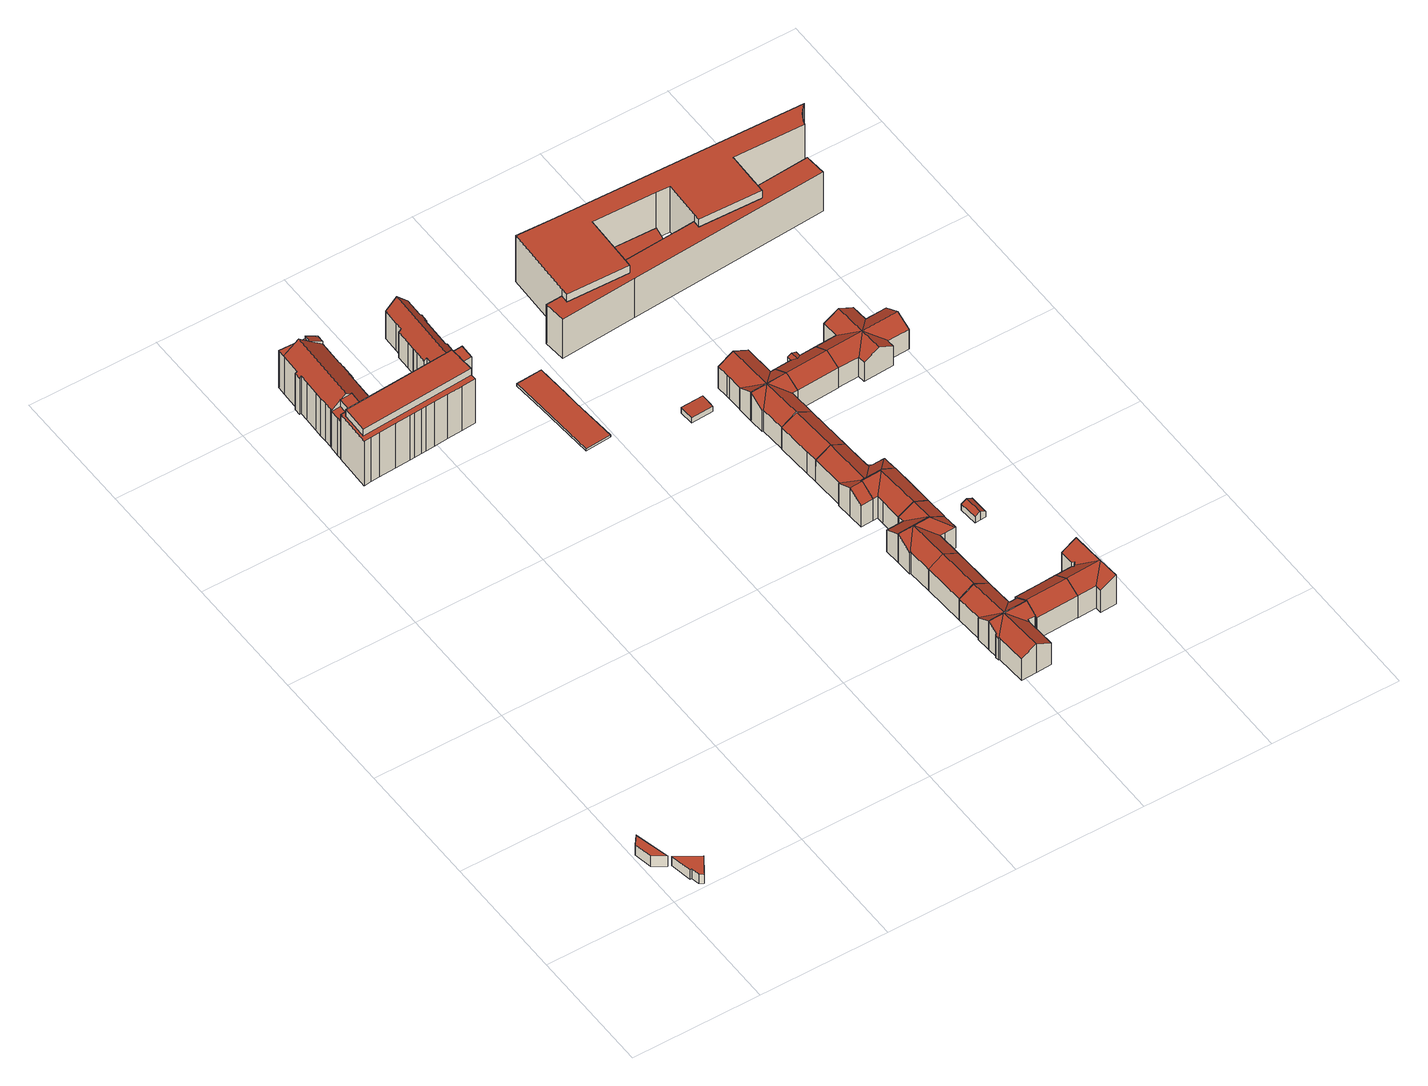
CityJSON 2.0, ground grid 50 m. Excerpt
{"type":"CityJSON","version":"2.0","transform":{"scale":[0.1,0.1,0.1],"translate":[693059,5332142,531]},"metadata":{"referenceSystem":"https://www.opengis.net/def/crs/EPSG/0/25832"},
"CityObjects":{
"building1":{"type":"Building","attributes":{"Gemeindeschluessel":"09162000","HoeheDach":"538.001","HoeheGrund":"533.114","Methode":"1000","NiedrigsteTraufeDesGebaeudes":"538.001","Geometrietyp2DReferenz":"3000","function":"51009_1610","roofType":"1000","measuredHeight":4.89},"geometry":[{"type":"MultiSurface","lod":"2","boundaries":[[[0,1,2,3]],[[3,2,4,5]],[[6,7,8,9]],[[5,4,7,6]],[[9,0,3,5,6]],[[1,8,7,4,2]],[[9,8,1,0]]],"semantics":{"surfaces":[{"type":"WallSurface"},{"type":"GroundSurface"},{"type":"RoofSurface"}],"values":[0,0,0,0,1,2,0]}}]},
"building2":{"type":"Building","attributes":{"Gemeindeschluessel":"09162000","HoeheDach":"537.850","HoeheGrund":"533.510","Methode":"2000","NiedrigsteTraufeDesGebaeudes":"537.850","Geometrietyp2DReferenz":"3000","function":"51009_1610","roofType":"1000","measuredHeight":4.34},"geometry":[{"type":"MultiSurface","lod":"2","boundaries":[[[10,11,12,13,14,15]],[[16,15,14,17]],[[17,14,13,18]],[[19,11,10,20]],[[21,12,11,19]],[[20,10,15,16]],[[19,20,16,17,18,21]],[[18,13,12,21]]],"semantics":{"surfaces":[{"type":"RoofSurface"},{"type":"WallSurface"},{"type":"GroundSurface"}],"values":[0,1,1,1,1,1,2,1]}}]},
"building3":{"type":"Building","attributes":{"Gemeindeschluessel":"09162000","HoeheDach":"554.396","HoeheGrund":"532.110","Methode":"2000","NiedrigsteTraufeDesGebaeudes":"541.130","Geometrietyp2DReferenz":"3000","function":"31001_9998","roofType":"3100","measuredHeight":22.29,"storeysAboveGround":6},"geometry":[{"type":"MultiSurface","lod":"2","boundaries":[[[22,23,24]],[[25,26,27,28,29,30]],[[31,32,33,34]],[[35,25,30,36,37,38]],[[39,40,41,42]],[[43,44,22]],[[45,46,47,48]],[[49,50,51,52]],[[53,54,55,56]],[[57,58,23,22,44,59]],[[60,61,62,63,64,65]],[[66,67,49,52,39,42,45,48,68,69,70,71,72,73,74,75,26,25,35,76,61,60,33,32,77,78,79,80]],[[81,28,27,82,83]],[[84,43,85,86]],[[37,36,87]],[[67,66,88,89,57,59,90,50,49]],[[90,84,86,51,50]],[[79,91,56,80]],[[66,80,56,55,92,93,88]],[[31,34,65,64,94,38,37,87,95,24,23,96,89,88,93,97]],[[55,54,98,92]],[[81,87,29,28]],[[39,52,51,86,85,40]],[[69,99,100,70]],[[36,30,29,87]],[[101,100,99,102,47,46,41,40,85,43,22,24,95,83,103,104,105]],[[42,41,46,45]],[[68,102,99,69]],[[81,83,95,87]],[[62,106,107,63]],[[71,101,105,72]],[[76,35,38,94,107,106]],[[60,65,34,33]],[[75,82,27,26]],[[107,94,64,63]],[[101,71,70,100]],[[76,106,62,61]],[[77,32,31,97,98,54]],[[23,58,96]],[[78,108,91,79]],[[104,73,72,105]],[[73,104,103,74]],[[78,77,54,53,108]],[[91,108,53,56]],[[48,47,102,68]],[[96,58,57,89]],[[90,59,44,43,84]],[[75,74,103,83,82]],[[98,97,93,92]]],"semantics":{"surfaces":[{"type":"WallSurface"},{"type":"RoofSurface"},{"type":"GroundSurface"}],"values":[0,0,0,0,0,0,0,0,0,1,0,2,1,0,0,0,1,0,0,1,1,0,0,0,1,1,0,0,0,1,0,0,0,0,0,0,0,0,0,0,0,0,0,1,0,0,0,0,0]}}]},
"building4":{"type":"Building","attributes":{"Gemeindeschluessel":"09162000","HoeheDach":"555.948","HoeheGrund":"531.767","Methode":"2000","NiedrigsteTraufeDesGebaeudes":"552.820","Geometrietyp2DReferenz":"3000","function":"31001_9998","roofType":"1000","measuredHeight":24.18,"storeysAboveGround":8},"geometry":[{"type":"MultiSurface","lod":"2","boundaries":[[[109,110,111,112]],[[113,114,115,116]],[[117,118,119,120]],[[120,119,121,122]],[[123,124,125,126]],[[127,128,124,123,129]],[[130,131,132,133,134,135,136,121,119,118,137,111,110,113,116,127,129,138,139,140,141,142,143,144,145,146]],[[147,133,132,148]],[[149,140,139,150]],[[151,142,141,152]],[[129,123,153,138]],[[116,115,128,127]],[[112,111,137,154]],[[154,137,118,117]],[[155,144,143,156]],[[157,146,145,158]],[[122,121,136,159]],[[160,161,162,126,125,163]],[[159,136,135,164]],[[156,143,142,151]],[[130,165,166,131]],[[148,132,131,166]],[[160,109,112,154,117,120,122,159,164,167,147,148,166,165,168,157,158,155,156,151,152,149,150,169,170,161]],[[169,171,172,170]],[[158,145,144,155]],[[169,150,139,138,153,171]],[[170,172,162,161]],[[123,126,162,172,171,153]],[[164,135,134,167]],[[114,163,125,124,128,115]],[[146,157,168,165,130]],[[109,160,163,114,113,110]],[[167,134,133,147]],[[152,141,140,149]]],"semantics":{"surfaces":[{"type":"WallSurface"},{"type":"RoofSurface"},{"type":"GroundSurface"}],"values":[0,0,0,0,0,0,1,0,0,0,0,0,0,0,0,0,0,0,0,0,0,0,2,0,0,0,0,1,0,1,0,0,0,0]}}]},
"building5":{"type":"Building","attributes":{"Gemeindeschluessel":"09162000","HoeheDach":"549.330","HoeheGrund":"531.999","Methode":"2000","NiedrigsteTraufeDesGebaeudes":"543.965","Geometrietyp2DReferenz":"3000","function":"31001_9998","roofType":"3100","measuredHeight":17.33,"storeysAboveGround":6},"geometry":[{"type":"MultiSurface","lod":"2","boundaries":[[[173,174,175,176]],[[177,178,179,180,181,182]],[[183,184,185,186,187,188]],[[189,190,191,192]],[[177,182,193,194]],[[175,195,196,176]],[[197,198,199,200]],[[201,202,203]],[[204,205,206,195,175,174,207,208,209,203,202,186,185]],[[210,211,212,213]],[[214,215,216,209,208]],[[198,217,218,219,220,212,211,191,190,221,201,203,209,216,199]],[[181,180,222,223]],[[213,212,220,224]],[[194,193,225,226]],[[226,225,227,228]],[[189,229,230,231,221,190]],[[232,205,204,233]],[[234,219,218,235]],[[224,220,219,234]],[[235,218,217,236]],[[229,228,227,223,222,230]],[[196,195,206,237]],[[201,231,230,222,180,179,238,188,187,202]],[[221,231,201]],[[206,205,232,237]],[[211,210,192,191]],[[182,181,223,227,225,193]],[[214,208,207,239]],[[240,238,179,178]],[[198,197,236,217]],[[204,185,184,233]],[[202,187,186]],[[196,237,232,233,184,183,240,178,177,194,226,228,229,189,192,210,213,224,234,235,236,197,200,215,214,239,173,176]],[[200,199,216,215]],[[183,188,238,240]],[[207,174,173,239]]],"semantics":{"surfaces":[{"type":"WallSurface"},{"type":"RoofSurface"},{"type":"GroundSurface"}],"values":[0,0,0,0,0,0,0,0,1,0,0,1,0,0,0,0,0,0,0,0,0,0,0,1,0,0,0,1,0,0,0,0,0,2,0,0,0]}}]},
"building6":{"type":"Building","attributes":{"Gemeindeschluessel":"09162000","HoeheDach":"536.420","HoeheGrund":"535.420","Methode":"2000","NiedrigsteTraufeDesGebaeudes":"536.420","Geometrietyp2DReferenz":"3000","function":"53001_1800","roofType":"1000","measuredHeight":1},"geometry":[{"type":"MultiSurface","lod":"2","boundaries":[[[241,242,243,244,245]],[[246,247,248,249]],[[250,251,241,245]],[[243,242,252,253]],[[252,247,246,254,255,256,253]],[[246,249,250,245,244,243,253,256,255,254]],[[252,242,241,251,248,247]],[[249,248,251,250]]],"semantics":{"surfaces":[{"type":"WallSurface"},{"type":"GroundSurface"},{"type":"RoofSurface"}],"values":[0,0,0,0,0,1,2,0]}}]},
"building7":{"type":"Building","attributes":{"Gemeindeschluessel":"09162000","HoeheDach":"547.800","HoeheGrund":"534.300","Methode":"2000","NiedrigsteTraufeDesGebaeudes":"544.262","Geometrietyp2DReferenz":"3000","function":"31001_1000","roofType":"3100","measuredHeight":13.5,"storeysAboveGround":3},"geometry":[{"type":"MultiSurface","lod":"2","boundaries":[[[257,258,259,260]],[[261,262,263,264,265,266]],[[267,268,269,270]],[[271,272,273,274]],[[261,259,258,275,276,262]],[[263,277,278,279,264]],[[280,281,274,273,262,276]],[[263,262,273,272,277]],[[278,277,272,271]],[[282,260,259,261,266]],[[258,257,283,284,275]],[[283,257,260,282,285,279,278,271,274,281,286,267,270]],[[281,280,287,286]],[[285,265,264,279]],[[282,266,265,285]],[[284,269,268,287,280,276,275]],[[284,283,270,269]],[[286,287,268,267]]],"semantics":{"surfaces":[{"type":"WallSurface"},{"type":"RoofSurface"},{"type":"GroundSurface"}],"values":[0,1,0,0,1,0,0,1,0,0,0,2,0,0,0,1,0,0]}}]},
"building8":{"type":"Building","attributes":{"Gemeindeschluessel":"09162000","HoeheDach":"547.740","HoeheGrund":"534.290","Methode":"2000","NiedrigsteTraufeDesGebaeudes":"544.301","Geometrietyp2DReferenz":"3000","function":"31001_1000","roofType":"3100","measuredHeight":13.45,"storeysAboveGround":3},"geometry":[{"type":"MultiSurface","lod":"2","boundaries":[[[288,289,290,291]],[[289,288,292,281]],[[281,292,293,294,295,274]],[[296,297,298,299,300]],[[295,294,301,302,303]],[[299,298,301,294]],[[297,296,290,289,281,274,304,305]],[[274,295,303,304]],[[288,291,306,293,292]],[[294,293,306,300,299]],[[306,291,290,296,300]],[[298,297,305,302,301]],[[304,303,302,305]]],"semantics":{"surfaces":[{"type":"WallSurface"},{"type":"RoofSurface"},{"type":"GroundSurface"}],"values":[0,0,0,0,1,1,2,0,1,1,0,0,0]}}]},
"building9":{"type":"Building","attributes":{"Gemeindeschluessel":"09162000","HoeheDach":"547.758","HoeheGrund":"534.280","Methode":"1000","NiedrigsteTraufeDesGebaeudes":"544.289","Geometrietyp2DReferenz":"3000","function":"31001_1000","roofType":"3100","measuredHeight":13.48,"storeysAboveGround":3},"geometry":[{"type":"MultiSurface","lod":"2","boundaries":[[[297,298,307,308]],[[298,309,310,307]],[[296,300,309,298,297]],[[309,300,311,310]],[[308,312,296,297]],[[312,311,300,296]],[[308,307,310,311,312]]],"semantics":{"surfaces":[{"type":"WallSurface"},{"type":"RoofSurface"},{"type":"GroundSurface"}],"values":[0,1,0,1,2,0,0]}}]},
"building10":{"type":"Building","attributes":{"Gemeindeschluessel":"09162000","HoeheDach":"547.761","HoeheGrund":"534.270","Methode":"2000","NiedrigsteTraufeDesGebaeudes":"544.110","Geometrietyp2DReferenz":"3000","function":"31001_1000","roofType":"3100","measuredHeight":13.49,"storeysAboveGround":3},"geometry":[{"type":"MultiSurface","lod":"2","boundaries":[[[313,314,315,316,317,318]],[[308,312,311,310,307]],[[319,320,321,322,323]],[[310,311,324,325,318,317]],[[325,323,322,313,318]],[[315,314,326,327]],[[311,312,328,329,324]],[[330,331,332,333,334]],[[319,329,328,312,308,331,330,335,316,315,327,320]],[[325,324,329,319,323]],[[330,334,336,335]],[[322,321,326,314,313]],[[327,326,321,320]],[[310,317,337,333,332,307]],[[334,333,337,336]],[[332,331,308,307]],[[316,335,336,337,317]]],"semantics":{"surfaces":[{"type":"WallSurface"},{"type":"RoofSurface"},{"type":"GroundSurface"}],"values":[0,0,0,1,1,0,0,0,2,0,0,1,0,1,1,0,0]}}]},
"building11":{"type":"Building","attributes":{"Gemeindeschluessel":"09162000","HoeheDach":"547.640","HoeheGrund":"534.159","Methode":"2000","NiedrigsteTraufeDesGebaeudes":"544.313","Geometrietyp2DReferenz":"3000","function":"31001_1000","roofType":"3100","measuredHeight":13.48,"storeysAboveGround":3},"geometry":[{"type":"MultiSurface","lod":"2","boundaries":[[[338,339,340,341,342]],[[343,344,345,346]],[[347,348,343,346]],[[347,349,350,351,348]],[[344,343,338,342]],[[339,338,343,348]],[[341,340,352,353]],[[354,352,340,339,348,351]],[[355,356,354,351,350]],[[354,356,353,352]],[[349,357,358,355,350]],[[345,357,349,347,346]],[[355,358,357,345,344,342,341,353,356]]],"semantics":{"surfaces":[{"type":"WallSurface"},{"type":"RoofSurface"},{"type":"GroundSurface"}],"values":[0,0,1,1,0,1,0,1,0,0,0,0,2]}}]},
"building12":{"type":"Building","attributes":{"Gemeindeschluessel":"09162000","HoeheDach":"547.753","HoeheGrund":"534.170","Methode":"1000","NiedrigsteTraufeDesGebaeudes":"544.375","Geometrietyp2DReferenz":"3000","function":"31001_1000","roofType":"3100","measuredHeight":13.58,"storeysAboveGround":3},"geometry":[{"type":"MultiSurface","lod":"2","boundaries":[[[359,360,361,292,362]],[[363,292,361,364,365]],[[366,367,368,363,365,369,370,371]],[[368,362,292,363]],[[372,373,364,361,360,374]],[[367,359,362,368]],[[366,374,360,359,367]],[[372,374,366,371,370]],[[365,364,373,369]],[[369,373,372,370]]],"semantics":{"surfaces":[{"type":"RoofSurface"},{"type":"WallSurface"},{"type":"GroundSurface"}],"values":[0,1,2,1,0,1,1,1,1,1]}}]},
"building13":{"type":"Building","attributes":{"Gemeindeschluessel":"09162000","HoeheDach":"535.336","HoeheGrund":"532.630","Methode":"2000","NiedrigsteTraufeDesGebaeudes":"534.844","Geometrietyp2DReferenz":"3000","function":"51009_1610","roofType":"1000","measuredHeight":2.71},"geometry":[{"type":"MultiSurface","lod":"2","boundaries":[[[375,376,377,378]],[[377,376,379,380,381]],[[382,381,380,383]],[[383,380,379,384]],[[384,379,376,375]],[[382,383,384,375,378]],[[378,377,381,382]]],"semantics":{"surfaces":[{"type":"WallSurface"},{"type":"RoofSurface"},{"type":"GroundSurface"}],"values":[0,1,0,0,0,2,0]}}]},
"building14":{"type":"Building","attributes":{"Gemeindeschluessel":"09162000","HoeheDach":"547.610","HoeheGrund":"534.159","Methode":"2000","NiedrigsteTraufeDesGebaeudes":"544.320","Geometrietyp2DReferenz":"3000","function":"31001_1000","roofType":"3100","measuredHeight":13.45,"storeysAboveGround":3},"geometry":[{"type":"MultiSurface","lod":"2","boundaries":[[[342,385,386,387,388,389,390,391,353,341]],[[392,389,388,393]],[[387,386,394,395]],[[385,396,394,386]],[[390,389,392,397,398]],[[391,399,352,353]],[[342,338,396,385]],[[353,352,400,341]],[[339,400,352,399,398,397,401]],[[402,401,397,392,393]],[[339,401,394,396,338]],[[342,341,400,339,338]],[[388,387,395,402,393]],[[399,391,390,398]],[[402,395,394,401]]],"semantics":{"surfaces":[{"type":"GroundSurface"},{"type":"WallSurface"},{"type":"RoofSurface"}],"values":[0,1,1,1,1,1,1,1,2,2,2,1,1,1,2]}}]},
"building15":{"type":"Building","attributes":{"Gemeindeschluessel":"09162000","HoeheDach":"547.730","HoeheGrund":"534.190","Methode":"2000","NiedrigsteTraufeDesGebaeudes":"544.241","Geometrietyp2DReferenz":"3000","function":"31001_1000","roofType":"3100","measuredHeight":13.54,"storeysAboveGround":3},"geometry":[{"type":"MultiSurface","lod":"2","boundaries":[[[403,404,405,406,407]],[[408,409,410,411]],[[412,413,414,415,416,417,418,419]],[[420,409,408,421]],[[389,392,413,412,422,393,388]],[[423,417,416,424]],[[413,392,411,410,425,426,414]],[[427,418,417,423]],[[428,429,430,431,432]],[[431,430,395,433]],[[420,434,425,410,409]],[[427,404,403,419,418]],[[414,426,435,415]],[[387,388,393,433,395]],[[387,395,430,429]],[[389,388,387,429,428,436,405,404,427,423,424,437,434,420,421]],[[406,405,436,438]],[[434,437,435,426,425]],[[412,419,403,407,422]],[[389,421,408,411,392]],[[431,433,393,422,407,406,438,432]],[[428,432,438,436]],[[437,424,416,415,435]]],"semantics":{"surfaces":[{"type":"WallSurface"},{"type":"RoofSurface"},{"type":"GroundSurface"}],"values":[0,1,1,0,0,0,1,0,0,1,0,0,1,0,0,2,0,0,1,0,1,0,0]}}]},
"building16":{"type":"Building","attributes":{"Gemeindeschluessel":"09162000","HoeheDach":"547.742","HoeheGrund":"534.210","Methode":"1000","NiedrigsteTraufeDesGebaeudes":"544.340","Geometrietyp2DReferenz":"3000","function":"31001_1000","roofType":"3100","measuredHeight":13.53,"storeysAboveGround":3},"geometry":[{"type":"MultiSurface","lod":"2","boundaries":[[[427,418,419,403,404]],[[439,440,441,442,443]],[[439,443,444,427,404,445]],[[404,403,446,445]],[[446,403,419,441,440]],[[444,447,418,427]],[[445,446,440,439]],[[443,442,447,444]],[[419,418,447,442,441]]],"semantics":{"surfaces":[{"type":"WallSurface"},{"type":"GroundSurface"},{"type":"RoofSurface"}],"values":[0,0,1,0,2,0,0,0,2]}}]},
"building17":{"type":"Building","attributes":{"Gemeindeschluessel":"09162000","HoeheDach":"547.730","HoeheGrund":"534.260","Methode":"2000","NiedrigsteTraufeDesGebaeudes":"544.316","Geometrietyp2DReferenz":"3000","function":"31001_1000","roofType":"3100","measuredHeight":13.47,"storeysAboveGround":3},"geometry":[{"type":"MultiSurface","lod":"2","boundaries":[[[448,442,449,450,451]],[[452,451,453,454,455]],[[456,457,458,440]],[[459,460,461,462]],[[442,463,464,465,449]],[[458,463,442,448,440]],[[465,466,461,460,450,449]],[[467,456,452,455,468]],[[464,463,458,457,469,470,454,453,459,462,471]],[[448,451,452,456,440]],[[460,459,453,451,450]],[[465,464,471,466]],[[462,461,466,471]],[[470,468,455,454]],[[469,467,468,470]],[[467,469,457,456]]],"semantics":{"surfaces":[{"type":"RoofSurface"},{"type":"WallSurface"},{"type":"GroundSurface"}],"values":[0,1,1,1,1,1,0,0,2,0,1,1,1,1,1,1]}}]},
"building18":{"type":"Building","attributes":{"Gemeindeschluessel":"09162000","HoeheDach":"547.750","HoeheGrund":"533.940","Methode":"2000","NiedrigsteTraufeDesGebaeudes":"544.367","Geometrietyp2DReferenz":"3000","function":"31001_1000","roofType":"3100","measuredHeight":13.81,"storeysAboveGround":3},"geometry":[{"type":"MultiSurface","lod":"2","boundaries":[[[472,473,474,475]],[[476,477,478,479,480,481,482,483,484,485,472,475]],[[359,477,476,486]],[[478,374,487,479]],[[488,474,473,489]],[[479,487,490,480]],[[491,492,493,494,490,487,374]],[[482,495,496,483]],[[495,482,481,497]],[[478,477,359,491,374]],[[488,486,476,475,474]],[[494,497,481,480,490]],[[484,498,499,485]],[[491,359,486,488,489,492]],[[493,492,489,473,472,485,499]],[[495,497,494,493,499,498,496]],[[483,496,498,484]]],"semantics":{"surfaces":[{"type":"WallSurface"},{"type":"GroundSurface"},{"type":"RoofSurface"}],"values":[0,1,0,0,2,0,2,0,0,0,0,0,0,2,0,2,0]}}]},
"building19":{"type":"Building","attributes":{"Gemeindeschluessel":"09162000","HoeheDach":"547.730","HoeheGrund":"534.130","Methode":"2000","NiedrigsteTraufeDesGebaeudes":"544.267","Geometrietyp2DReferenz":"3000","function":"31001_1000","roofType":"3100","measuredHeight":13.6,"storeysAboveGround":3},"geometry":[{"type":"MultiSurface","lod":"2","boundaries":[[[500,455,501,502]],[[503,504,505,506]],[[507,508,509,510]],[[451,511,512,460]],[[510,509,513,514]],[[502,501,514,513]],[[515,516,517,518]],[[519,520,521,522]],[[506,505,516,515]],[[451,523,517,516]],[[520,519,524,525]],[[455,452,510,514,501]],[[451,516,505,504,507,510,452]],[[508,507,504,503]],[[525,524,460,512]],[[455,500,511,451,452]],[[511,500,502,513,509,508,503,506,515,518,521,520,525,512]],[[519,522,523,451,460,524]],[[523,522,521,518,517]]],"semantics":{"surfaces":[{"type":"WallSurface"},{"type":"RoofSurface"},{"type":"GroundSurface"}],"values":[0,0,0,0,0,0,0,0,0,1,0,1,1,0,0,0,2,1,0]}}]},
"building20":{"type":"Building","attributes":{"Gemeindeschluessel":"09162000","HoeheDach":"537.871","HoeheGrund":"533.919","Methode":"2000","NiedrigsteTraufeDesGebaeudes":"536.676","Geometrietyp2DReferenz":"3000","function":"31001_2000","roofType":"3100","measuredHeight":3.95,"storeysAboveGround":1},"geometry":[{"type":"MultiSurface","lod":"2","boundaries":[[[526,527,528,529]],[[530,531,532,533]],[[534,530,533,526,529,535]],[[534,536,531,530]],[[529,528,537,535]],[[536,537,528,527]],[[533,532,527,526]],[[531,536,527,532]],[[535,537,536,534]]],"semantics":{"surfaces":[{"type":"WallSurface"},{"type":"GroundSurface"},{"type":"RoofSurface"}],"values":[0,0,1,0,0,2,0,2,0]}}]},
"building21":{"type":"Building","attributes":{"Gemeindeschluessel":"09162000","HoeheDach":"547.750","HoeheGrund":"535.040","Methode":"2000","NiedrigsteTraufeDesGebaeudes":"544.398","Geometrietyp2DReferenz":"3000","function":"31001_1000","roofType":"3100","measuredHeight":12.71,"storeysAboveGround":3},"geometry":[{"type":"MultiSurface","lod":"2","boundaries":[[[538,539,540,541]],[[542,543,544,461,466]],[[545,546,547,548,549,550,551,552,553,554,555]],[[538,541,556,557]],[[545,555,542,466]],[[548,524,558,549]],[[555,554,559,543,542]],[[556,551,550,560,557]],[[545,466,461,546]],[[539,553,552,540]],[[544,543,559,539,538,557,560,558,524]],[[547,546,461,544,524,548]],[[552,551,556,541,540]],[[550,549,558,560]],[[554,553,539,559]]],"semantics":{"surfaces":[{"type":"RoofSurface"},{"type":"GroundSurface"},{"type":"WallSurface"}],"values":[0,0,1,0,2,2,2,2,2,2,0,2,2,2,2]}}]},
"building22":{"type":"Building","attributes":{"Gemeindeschluessel":"09162000","HoeheDach":"537.469","HoeheGrund":"532.570","Methode":"1000","NiedrigsteTraufeDesGebaeudes":"537.469","Geometrietyp2DReferenz":"3000","function":"31001_9998","roofType":"1000","measuredHeight":4.9,"storeysAboveGround":1},"geometry":[{"type":"MultiSurface","lod":"2","boundaries":[[[561,562,563,564]],[[565,566,564,563]],[[562,567,565,563]],[[568,561,564,566]],[[567,568,566,565]],[[567,562,561,568]]],"semantics":{"surfaces":[{"type":"WallSurface"},{"type":"RoofSurface"},{"type":"GroundSurface"}],"values":[0,1,0,0,0,2]}}]},
"building23":{"type":"Building","attributes":{"Gemeindeschluessel":"09162000","HoeheDach":"550.856","HoeheGrund":"532.500","Methode":"1000","NiedrigsteTraufeDesGebaeudes":"550.856","Geometrietyp2DReferenz":"3000","function":"31001_9998","roofType":"1000","measuredHeight":18.36,"storeysAboveGround":5},"geometry":[{"type":"MultiSurface","lod":"2","boundaries":[[[569,570,571,572]],[[573,574,575,576]],[[577,578,579,580]],[[581,569,572,582]],[[583,581,582,584]],[[585,586,587,588]],[[589,590,591,592]],[[593,594,595,596]],[[597,593,596,598]],[[580,579,598,596,595,599,600,588,587,576,575,592,591,584,582,572,571]],[[601,585,588,600]],[[570,569,581,583,590,589,574,573,586,585,601,602,594,593,597,578,577]],[[594,602,599,595]],[[574,589,592,575]],[[590,583,584,591]],[[586,573,576,587]],[[602,601,600,599]],[[570,577,580,571]],[[578,597,598,579]]],"semantics":{"surfaces":[{"type":"WallSurface"},{"type":"GroundSurface"},{"type":"RoofSurface"}],"values":[0,0,0,0,0,0,0,0,0,1,0,2,0,0,0,0,0,0,0]}}]},
"building24":{"type":"Building","attributes":{"Gemeindeschluessel":"09162000","HoeheDach":"547.750","HoeheGrund":"535.230","Methode":"1000","NiedrigsteTraufeDesGebaeudes":"544.339","Geometrietyp2DReferenz":"3000","function":"31001_1000","roofType":"3100","measuredHeight":12.52,"storeysAboveGround":3},"geometry":[{"type":"MultiSurface","lod":"2","boundaries":[[[603,604,605,606,607]],[[608,606,605,609,610]],[[611,612,613,614,559]],[[608,610,615,616,617]],[[618,619,620,621]],[[622,616,615,623]],[[605,604,624,609]],[[625,618,621,626,608]],[[627,628,613,612]],[[629,630,631,632]],[[622,628,627,617,616]],[[620,619,631,630,633,614,613,628,622,623,624,604,603]],[[543,542,629,608]],[[608,626,607,606]],[[608,617,627,612,611]],[[625,608,629,632]],[[610,609,624,623,615]],[[543,608,611,559]],[[631,619,618,625,632]],[[614,633,542,543,559]],[[626,621,620,603,607]],[[542,633,630,629]]],"semantics":{"surfaces":[{"type":"WallSurface"},{"type":"RoofSurface"},{"type":"GroundSurface"}],"values":[0,1,0,1,0,0,0,1,0,0,0,2,1,1,1,1,0,1,0,0,0,0]}}]},
"building25":{"type":"Building","attributes":{"Gemeindeschluessel":"09162000","HoeheDach":"554.296","HoeheGrund":"532.564","Methode":"2000","NiedrigsteTraufeDesGebaeudes":"554.296","Geometrietyp2DReferenz":"3000","function":"31001_9998","roofType":"1000","measuredHeight":21.73,"storeysAboveGround":6},"geometry":[{"type":"MultiSurface","lod":"2","boundaries":[[[634,635,636,637]],[[638,639,640,641]],[[642,643,644,645]],[[646,647,648,649]],[[643,650,568,644]],[[651,652,653,562]],[[654,639,638,655]],[[656,657,658,659]],[[657,660,661,658]],[[662,663,664,665]],[[666,656,659,667]],[[668,669,654,655]],[[665,664,666,667]],[[670,651,562,561]],[[653,652,671,672]],[[649,648,673,674]],[[636,675,676,637]],[[674,673,642,645]],[[650,670,561,568]],[[676,675,663,662]],[[672,671,669,668]],[[635,634,677,641,640]],[[651,670,650,643,642,673,648,647,660,657,656,666,664,663,675,636,635,640,639,654,669,671,652]],[[676,662,665,667,659,658,661,646,649,674,645,644,568,561,562,653,672,668,655,638,641,677,634,637]],[[661,660,647,646]]],"semantics":{"surfaces":[{"type":"WallSurface"},{"type":"RoofSurface"},{"type":"GroundSurface"}],"values":[0,0,0,0,0,0,0,0,0,0,0,0,0,0,0,0,0,0,0,0,0,0,1,2,0]}}]}
},
"vertices":[
[20,163,21],[20,163,70],[6,233,70],[6,233,21],[32,267,70],[32,267,21],[36,251,21],[36,251,70],[66,132,70],[66,132,21],
[118,0,69],[162,68,69],[76,125,69],[91,41,69],[98,41,69],[104,11,69],[104,11,25],[98,41,25],[91,41,25],[162,68,25],[118,0,25],[76,125,25],
[247,2292,220],[283,2294,220],[265,2293,234],[366,2606,11],[216,2610,11],[216,2610,188],[316,2607,188],[316,2607,199],[366,2606,169],[358,2294,158],[358,2294,11],[360,2357,11],[360,2357,158],[363,2477,11],[365,2577,169],[365,2577,158],[363,2477,158],[208,2294,11],[208,2294,189],[208,2299,189],[208,2299,11],[242,2292,216],[242,2292,220],[209,2332,11],[209,2332,189],[209,2356,188],[209,2356,11],[206,2237,11],[206,2237,187],[206,2254,187],[206,2254,11],[386,2293,101],[386,2293,134],[385,2248,134],[385,2248,101],[286,2242,220],[288,2295,220],[241,2239,220],[361,2416,11],[376,2416,11],[376,2416,133],[363,2416,135],[363,2416,157],[361,2416,158],[357,2246,11],[281,2242,11],[210,2388,11],[212,2442,11],[212,2474,11],[205,2474,11],[205,2499,11],[213,2498,11],[215,2575,11],[216,2607,11],[378,2477,11],[386,2293,11],[405,2293,11],[404,2250,11],[385,2248,11],[315,2578,188],[216,2607,188],[215,2581,188],[242,2292,187],[207,2289,189],[207,2289,187],[315,2578,199],[357,2246,158],[286,2242,215],[241,2239,187],[404,2250,101],[358,2247,134],[358,2247,157],[365,2477,157],[273,2580,234],[288,2295,215],[359,2294,157],[359,2294,134],[212,2442,188],[212,2474,189],[205,2474,182],[210,2388,188],[215,2575,188],[213,2498,188],[205,2499,182],[378,2477,133],[365,2477,135],[405,2293,101],
[657,2125,8],[657,2125,218],[603,2122,218],[603,2122,8],[655,2146,218],[655,2146,249],[213,2117,249],[213,2117,218],[489,2114,8],[489,2114,218],[457,2112,218],[457,2112,8],[437,2111,218],[437,2111,8],[650,2251,219],[650,2251,249],[653,2208,249],[653,2208,219],[216,2222,218],[216,2222,249],[650,2251,218],[206,2237,218],[202,2096,218],[232,2098,218],[265,2100,218],[332,2104,218],[390,2108,218],[409,2109,218],[545,2118,218],[649,2266,218],[617,2264,218],[594,2262,218],[585,2261,218],[568,2260,218],[527,2258,218],[404,2250,218],[385,2248,218],[357,2246,218],[265,2100,8],[232,2098,8],[594,2262,8],[617,2264,8],[568,2260,8],[585,2261,8],[649,2266,219],[545,2118,8],[404,2250,8],[527,2258,8],[357,2246,8],[385,2248,8],[409,2109,8],[651,2208,8],[701,2211,8],[701,2211,219],[651,2208,249],[390,2108,8],[206,2237,8],[202,2096,8],[332,2104,8],[281,2242,8],[659,2266,8],[702,2269,8],[659,2266,219],[702,2269,219],
[717,2525,10],[717,2525,131],[716,2495,131],[716,2495,10],[594,2262,10],[617,2264,10],[617,2264,172],[615,2263,172],[615,2263,130],[594,2262,130],[702,2269,10],[704,2338,10],[704,2338,139],[703,2290,139],[703,2290,172],[702,2269,172],[618,2318,10],[618,2318,139],[619,2351,139],[619,2351,10],[585,2261,130],[585,2261,10],[708,2495,139],[708,2495,10],[623,2504,10],[623,2504,139],[624,2535,139],[624,2535,10],[649,2289,172],[671,2290,172],[660,2290,183],[712,2338,131],[713,2372,131],[705,2372,139],[709,2525,139],[711,2597,139],[668,2598,183],[610,2351,10],[610,2351,130],[611,2394,130],[611,2394,10],[711,2597,10],[626,2599,10],[626,2599,139],[614,2504,130],[613,2449,130],[612,2420,130],[612,2415,130],[617,2289,139],[615,2287,172],[615,2287,130],[612,2415,10],[585,2283,130],[585,2283,10],[585,2288,130],[585,2288,10],[617,2287,10],[617,2287,172],[617,2289,172],[713,2372,10],[712,2338,10],[612,2420,10],[613,2449,10],[614,2504,10],[705,2372,10],[659,2266,172],[709,2525,10],[659,2266,10],
[954,1985,54],[967,1801,54],[967,1801,44],[958,1936,44],[954,1985,44],[842,2160,44],[842,2160,54],[942,2167,54],[942,2167,44],[951,2035,44],[951,2035,54],[867,1794,54],[867,1794,44],[851,2029,44],[855,1979,44],[858,1929,44],
[1592,172,33],[1592,172,134],[1533,169,167],[1533,169,33],[1531,169,168],[1521,344,168],[1462,284,133],[1462,283,133],[1466,283,135],[1473,166,135],[1613,290,33],[1613,290,133],[1613,298,137],[1613,298,33],[1464,299,33],[1464,299,142],[1461,341,168],[1461,341,33],[1586,290,133],[1522,344,168],[1461,299,142],[1461,299,33],[1462,283,33],[1614,347,168],[1614,347,33],[1473,166,33],[1586,298,33],[1586,298,138],[1466,283,33],[1616,291,33],[1616,291,133],
[1611,399,137],[1611,399,33],[1581,396,33],[1581,396,138],[1614,347,167],[1525,344,167],[1524,344,167],[1461,341,167],[1574,509,33],[1455,502,33],[1455,502,133],[1514,505,167],[1574,509,133],[1461,399,133],[1461,397,135],[1458,396,135],[1458,396,33],[1461,397,33],[1580,404,133],
[1446,667,133],[1446,667,33],[1514,505,168],[1506,670,168],[1566,674,133],[1566,674,33],
[1561,833,167],[1562,833,167],[1562,833,33],[1497,830,33],[1497,830,168],[1497,830,167],[1581,772,33],[1625,775,33],[1625,775,132],[1623,775,132],[1581,772,132],[1561,771,133],[1562,771,132],[1622,836,131],[1622,836,33],[1562,745,33],[1561,771,33],[1437,763,33],[1441,763,33],[1441,763,133],[1438,763,131],[1437,763,132],[1434,826,33],[1434,826,167],[1496,830,167],
[1496,916,133],[1557,919,166],[1599,921,144],[1599,921,32],[1496,916,32],[1498,891,133],[1498,891,32],[1431,888,32],[1431,888,133],[1434,828,166],[1562,835,166],[1434,826,165],[1562,833,165],[1564,833,165],[1617,922,133],[1617,922,32],[1622,836,133],[1562,833,32],[1622,836,32],[1434,826,32],[1497,830,32],
[1780,298,134],[1776,356,168],[1614,349,168],[1616,291,134],[1614,347,32],[1611,399,139],[1611,399,32],[1773,415,32],[1780,298,32],[1616,291,32],[1610,407,32],[1704,412,32],[1721,412,32],[1704,412,134],[1610,407,134],[1773,415,134],
[1321,1732,16],[1321,1732,38],[1235,1728,38],[1235,1728,16],[1320,1750,40],[1318,1787,43],[1232,1783,43],[1232,1783,16],[1318,1787,16],[1320,1750,16],
[1492,1000,32],[1491,1028,32],[1472,1027,32],[1468,1094,32],[1548,1099,32],[1608,1102,32],[1613,1007,32],[1548,1099,162],[1468,1094,162],[1491,1028,133],[1472,1027,133],[1492,1000,133],[1555,1099,162],[1608,1102,134],[1613,1007,134],[1599,921,143],[1548,1092,166],[1469,1088,166],
[1414,1275,133],[1414,1275,32],[1421,1145,32],[1421,1145,135],[1421,1148,133],[1607,1102,133],[1605,1156,133],[1602,1156,134],[1554,1099,162],[1483,1095,167],[1492,1096,162],[1541,1156,133],[1541,1165,133],[1540,1166,133],[1535,1254,133],[1534,1280,133],[1474,1277,167],[1605,1156,32],[1607,1102,32],[1474,1095,162],[1535,1254,32],[1540,1166,32],[1555,1154,134],[1551,1157,133],[1534,1280,32],[1420,1084,32],[1423,1024,32],[1423,1024,132],[1420,1082,167],[1420,1084,166],[1469,1085,167],[1555,1154,32],[1547,1160,133],[1417,1145,32],[1547,1160,32],[1417,1145,135],
[1404,1457,32],[1404,1457,133],[1464,1460,167],[1524,1462,133],[1524,1462,32],[1532,1326,32],[1412,1320,32],[1412,1320,133],[1532,1326,133],
[1465,1460,167],[1519,1562,133],[1457,1619,167],[1456,1619,167],[1455,1619,167],[1456,1619,33],[1392,1616,33],[1392,1616,167],[1399,1555,133],[1399,1555,33],[1404,1457,33],[1534,1624,33],[1534,1624,167],[1535,1621,166],[1535,1621,33],[1524,1462,33],[1519,1562,33],[1519,1562,134],[1538,1563,134],[1395,1555,133],[1392,1614,166],[1395,1555,33],[1392,1614,33],[1538,1563,33],
[1918,280,29],[1918,280,167],[1856,277,134],[1856,277,29],[1855,302,29],[1780,298,29],[1773,415,29],[1837,418,29],[1843,412,29],[1849,419,29],[1855,425,29],[1847,433,29],[1845,487,29],[1904,491,29],[1855,302,134],[1837,418,134],[1855,301,134],[1912,362,167],[1843,412,138],[1776,357,168],[1912,363,168],[1912,363,167],[1849,418,134],[1855,425,138],[1847,433,134],[1849,419,135],[1845,487,135],[1904,491,167],
[1392,1616,31],[1392,1619,166],[1392,1619,31],[1389,1752,31],[1389,1752,133],[1386,1797,133],[1386,1797,31],[1389,1736,133],[1389,1736,31],[1392,1678,31],[1392,1678,133],[1456,1619,31],[1534,1624,31],[1389,1678,31],[1389,1678,133],[1446,1800,31],[1446,1800,167],[1507,1803,133],[1507,1803,31],[1531,1683,134],[1531,1683,31],[1513,1682,31],[1513,1682,134],[1513,1684,133],[1534,1626,166],[1534,1626,31],
[1759,909,29],[1759,909,69],[1780,910,57],[1780,910,29],[1741,835,29],[1741,835,57],[1737,908,57],[1737,908,29],[1762,836,29],[1784,837,29],[1762,836,69],[1784,837,57],
[1615,1677,140],[1632,1689,134],[1630,1708,134],[1613,1707,140],[1703,1572,134],[1699,1632,168],[1534,1623,168],[1538,1563,40],[1535,1621,40],[1534,1624,40],[1534,1626,40],[1531,1683,40],[1596,1687,40],[1595,1706,40],[1630,1708,40],[1632,1689,40],[1696,1692,40],[1703,1572,40],[1595,1706,134],[1596,1688,134],[1531,1683,135],[1696,1692,134],[1596,1687,134],
[1354,2480,16],[1348,2304,16],[1348,2304,65],[1354,2480,65],[1573,2319,65],[1599,2472,65],[1573,2319,16],[1599,2472,16],
[1645,2295,199],[1888,2287,199],[1888,2287,15],[1645,2295,15],[1104,2258,199],[1346,2251,199],[1346,2251,15],[1104,2258,15],[1889,2314,199],[1889,2339,199],[1889,2339,15],[1889,2314,15],[1646,2324,199],[1646,2324,15],[1573,2319,199],[1573,2319,15],[1043,2285,199],[1105,2289,199],[1105,2289,15],[1043,2285,15],[1347,2277,199],[1348,2304,199],[1348,2304,15],[1347,2277,15],[2112,2328,199],[2116,2271,199],[2116,2271,15],[2112,2328,15],[2110,2354,199],[2110,2354,15],[1345,2220,15],[1049,2200,15],[1049,2200,199],[1345,2220,199],
[1990,1587,42],[1982,1708,42],[1982,1708,134],[1986,1648,168],[1990,1587,134],[1842,1640,168],[1899,1703,134],[1899,1704,133],[1778,1697,134],[1779,1697,134],[1779,1697,42],[1696,1692,42],[1895,1769,133],[1835,1766,167],[1835,1766,168],[1906,1554,135],[1906,1554,42],[1904,1582,42],[1904,1582,135],[1835,1766,42],[1895,1769,42],[1899,1703,42],[1848,1550,168],[1907,1583,133],[1775,1762,134],[1775,1762,42],[1785,1576,133],[1785,1576,42],[1787,1547,42],[1787,1547,133],[1703,1572,42],
[2218,2533,16],[2218,2533,233],[2206,2522,233],[2206,2522,16],[1114,2568,16],[1114,2568,233],[1248,2563,233],[1248,2563,16],[1646,2323,233],[1651,2470,233],[1651,2470,16],[1646,2323,16],[1889,2314,16],[1889,2314,233],[1888,2287,233],[1888,2287,16],[1599,2472,233],[1348,2304,233],[1347,2277,233],[1347,2277,16],[1105,2289,233],[1105,2289,16],[2166,2454,233],[1893,2462,233],[1893,2462,16],[2166,2454,16],[1889,2339,233],[1889,2339,16],[2186,2497,16],[2186,2497,233],[2178,2483,233],[2178,2483,16],[2171,2469,233],[2171,2469,16],[1104,2258,16],[1104,2258,233],[1354,2480,233],[1346,2251,233],[1346,2251,16],[1646,2295,233],[1646,2295,16],[2196,2510,233],[2196,2510,16],[1653,2551,16]
]}
